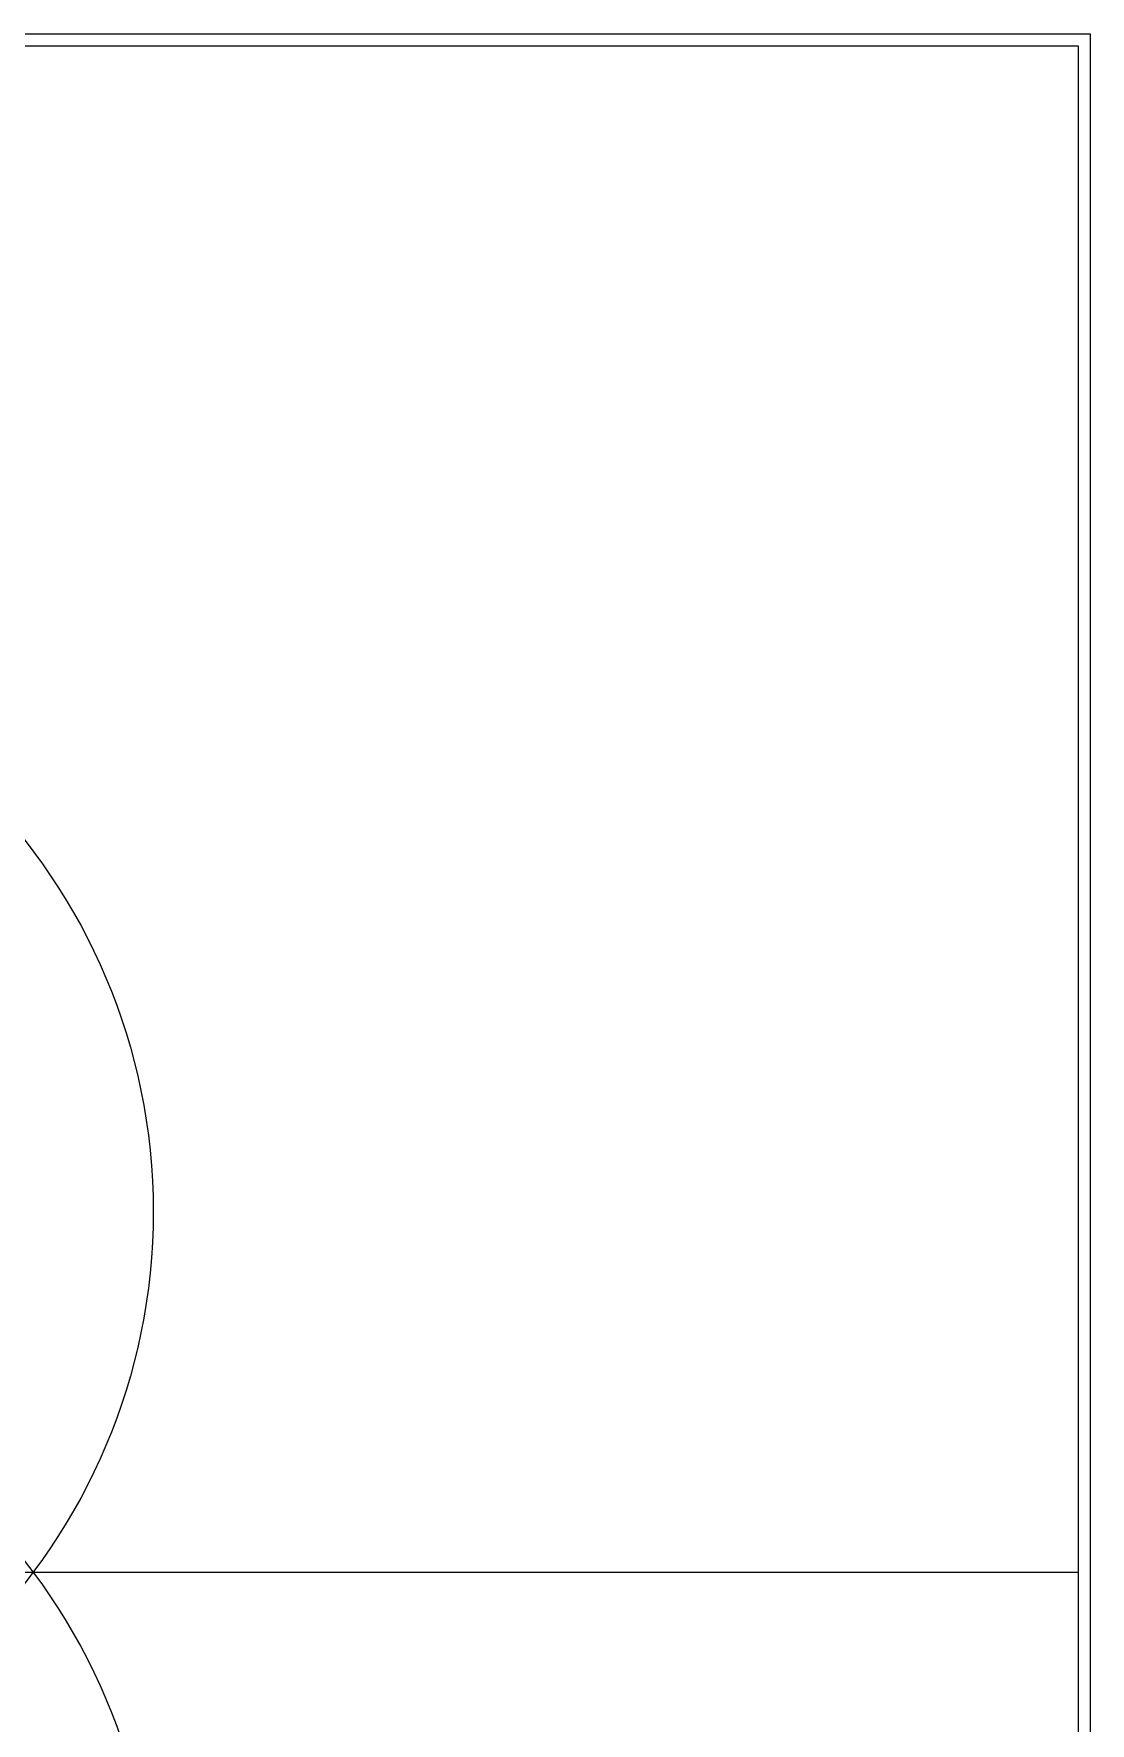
# Model space of a CAD drawing. Header units: millimetres. Extents: x 40661 to 310350, y 5158 to 133158.
# Drawn here: x 266379 to 310350, y 62878 to 133158 of the extents above; entities that cross this region are included whole.
import ezdxf

# ---------------------------------------------------------------- set-up
doc = ezdxf.new("R2010")
doc.units = ezdxf.units.MM
doc.layers.add('Clear', color=150, linetype='Continuous')
doc.layers.add('Mask', color=10, linetype='Continuous')

msp = doc.modelspace()

# ---------------------------------------------------------------- linework, layer by layer
msp.add_line((182850, 69158), (309850, 69158))
for centre in [(246350, 84158), (246350, 54158)]:
    msp.add_circle(centre, 25000)
at = {"layer": 'Clear'}
for p, q in [((182350, 133158), (310350, 133158)), ((310350, 133158), (310350, 5158))]:
    msp.add_line(p, q, dxfattribs=at)
at = {"layer": 'Mask'}
for p, q in [((182850, 132658), (309850, 132658)), ((309850, 132658), (309850, 5658))]:
    msp.add_line(p, q, dxfattribs=at)

doc.saveas('drawing.dxf')
